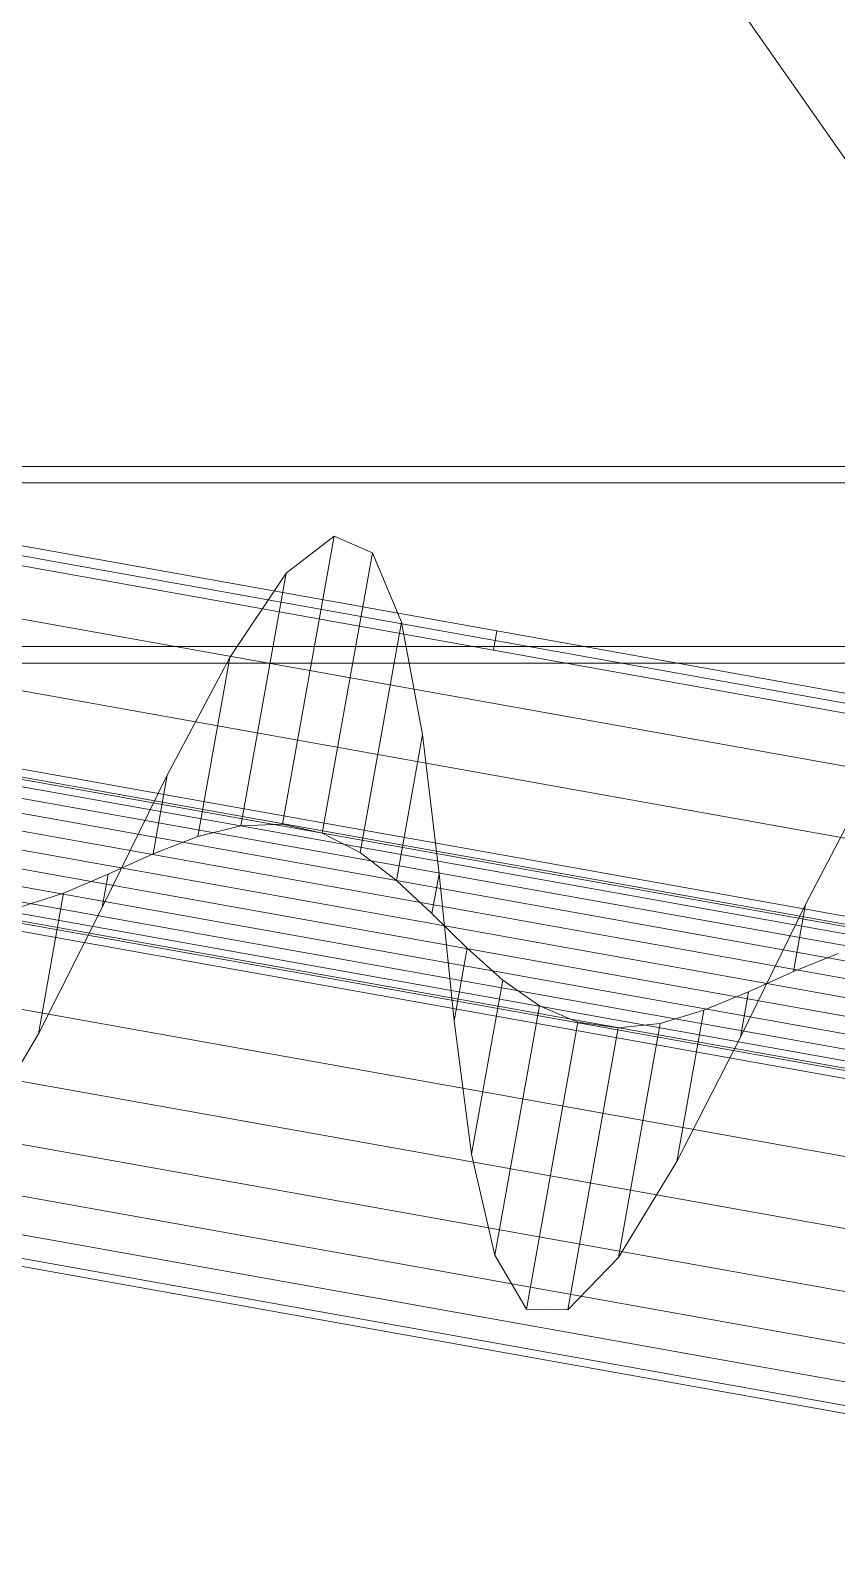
# Model space of a CAD drawing. Header units: millimetres. Extents: x -1970 to 34302, y -65268 to 6837.
# Drawn here: x 592.4 to 838.5, y -33534.2 to -33070.6 of the extents above; entities that cross this region are included whole.
import ezdxf

# ---------------------------------------------------------------- set-up
doc = ezdxf.new("R2010")
doc.units = ezdxf.units.MM
for name, color, linetype, lineweight in [('frontal_C01', 7, 'Continuous', 0), ('frontal_dos-mix', 7, 'Continuous', 0), ('frontal_tolva', 7, 'Continuous', 0)]:
    doc.layers.add(name, color=color, linetype=linetype, lineweight=lineweight)

msp = doc.modelspace()

# ---------------------------------------------------------------- linework, layer by layer
at = {"layer": 'frontal_C01'}
for p, q in [((980, -33203.654), (-980, -33203.654)), ((980, -33208.654), (-980, -33208.654)), ((980, -33258.654), (-980, -33258.654)), ((980, -33263.654), (-980, -33263.654))]:
    msp.add_line(p, q, dxfattribs=at)
at = {"layer": 'frontal_dos-mix'}
for p, q in [((265.556, -33172.991), (1915.556, -33467.991)), ((734.815, -33253.842), (341.059, -33183.443)), ((1912.222, -33486.638), (262.222, -33191.638)), ((733.759, -33259.748), (340.003, -33189.349)), ((1908.419, -33507.911), (258.419, -33212.911)), ((1952.96, -33542.881), (174.989, -33225.002)), ((1953.091, -33542.143), (175.121, -33224.264)), ((685.11, -33224.922), (669.397, -33312.812)), ((685.11, -33224.922), (670.475, -33236.231)), ((696.808, -33230.044), (685.11, -33224.922)), ((1952.573, -33545.045), (174.602, -33227.165)), ((1951.957, -33548.486), (173.987, -33230.607)), ((696.808, -33230.044), (681.516, -33315.574)), ((705.646, -33251.156), (696.808, -33230.044)), ((1951.156, -33552.972), (173.185, -33235.092)), ((1904.292, -33530.994), (254.292, -33235.994)), ((670.475, -33236.231), (653.265, -33261.944)), ((670.475, -33236.231), (656.701, -33313.278)), ((1950.222, -33558.195), (172.251, -33240.315)), ((171.249, -33245.92), (1949.22, -33563.8)), ((1948.217, -33569.405), (170.247, -33251.525)), ((705.646, -33251.156), (693.073, -33321.477)), ((712.134, -33285.414), (705.646, -33251.156)), ((1947.284, -33574.628), (169.313, -33256.749)), ((734.815, -33253.842), (733.759, -33259.748)), ((1128.572, -33324.24), (734.815, -33253.842)), ((1946.482, -33579.113), (168.511, -33261.234)), ((1900, -33555), (250, -33260)), ((653.265, -33261.944), (634.229, -33297.87)), ((653.265, -33261.944), (643.499, -33316.572)), ((1127.516, -33330.147), (733.759, -33259.748)), ((1945.48, -33584.719), (167.509, -33266.839)), ((1945.866, -33582.555), (167.896, -33264.675)), ((1945.348, -33585.456), (167.377, -33267.577)), ((1895.708, -33579.006), (245.708, -33284.006)), ((712.134, -33285.414), (704.169, -33329.962)), ((717.133, -33328.001), (712.134, -33285.414)), ((634.229, -33297.87), (614.391, -33338.284)), ((634.229, -33297.87), (629.938, -33321.873)), ((848.155, -33300.631), (828.98, -33337.338)), ((1891.581, -33602.089), (241.581, -33307.089)), ((643.499, -33316.572), (656.701, -33313.278)), ((656.701, -33313.278), (669.397, -33312.812)), ((669.397, -33312.812), (681.516, -33315.574)), ((629.938, -33321.873), (643.499, -33316.572)), ((681.516, -33315.574), (693.073, -33321.477)), ((616.22, -33328.056), (629.938, -33321.873)), ((693.073, -33321.477), (704.169, -33329.962)), ((1887.778, -33623.362), (237.778, -33328.362)), ((602.569, -33333.862), (616.22, -33328.056)), ((614.391, -33338.284), (616.22, -33328.056)), ((704.169, -33329.962), (714.973, -33340.083)), ((717.133, -33328.001), (714.973, -33340.083)), ((721.728, -33372.846), (717.133, -33328.001)), ((589.199, -33338.093), (602.569, -33333.862)), ((594.895, -33376.785), (602.569, -33333.862)), ((614.391, -33338.284), (594.895, -33376.785)), ((714.973, -33340.083), (725.697, -33350.648)), ((828.98, -33337.338), (809.122, -33377.856)), ((828.98, -33337.338), (825.335, -33357.721)), ((1884.444, -33642.009), (234.444, -33347.009)), ((721.728, -33372.846), (725.697, -33350.648)), ((725.697, -33350.648), (736.566, -33360.398)), ((825.335, -33357.721), (838.923, -33352.267)), ((811.613, -33363.924), (825.335, -33357.721)), ((1881.708, -33657.311), (231.708, -33362.311)), ((727.065, -33413.542), (736.566, -33360.398)), ((736.566, -33360.398), (747.785, -33368.196)), ((797.983, -33369.616), (811.613, -33363.924)), ((809.122, -33377.856), (811.613, -33363.924)), ((734.178, -33444.302), (747.785, -33368.196)), ((747.785, -33368.196), (759.503, -33373.2)), ((727.065, -33413.542), (721.728, -33372.846)), ((743.835, -33460.835), (759.503, -33373.2)), ((759.503, -33373.2), (771.797, -33374.985)), ((771.797, -33374.985), (784.655, -33373.612)), ((771.882, -33445.055), (784.655, -33373.612)), ((784.655, -33373.612), (797.983, -33369.616)), ((789.731, -33415.77), (797.983, -33369.616)), ((1879.675, -33668.682), (229.675, -33373.682)), ((594.895, -33376.785), (576.833, -33407.261)), ((756.422, -33460.983), (771.797, -33374.985)), ((809.122, -33377.856), (789.731, -33415.77)), ((1878.423, -33675.684), (228.423, -33380.684)), ((1878, -33678.049), (228, -33383.049)), ((734.178, -33444.302), (727.065, -33413.542)), ((789.731, -33415.77), (771.882, -33445.055)), ((743.835, -33460.835), (734.178, -33444.302)), ((771.882, -33445.055), (756.422, -33460.983)), ((756.422, -33460.983), (743.835, -33460.835))]:
    msp.add_line(p, q, dxfattribs=at)
at = {"layer": 'frontal_tolva'}
msp.add_line((1720.416, -34367.194), (673.416, -32870.194), dxfattribs=at)

doc.saveas('drawing.dxf')
